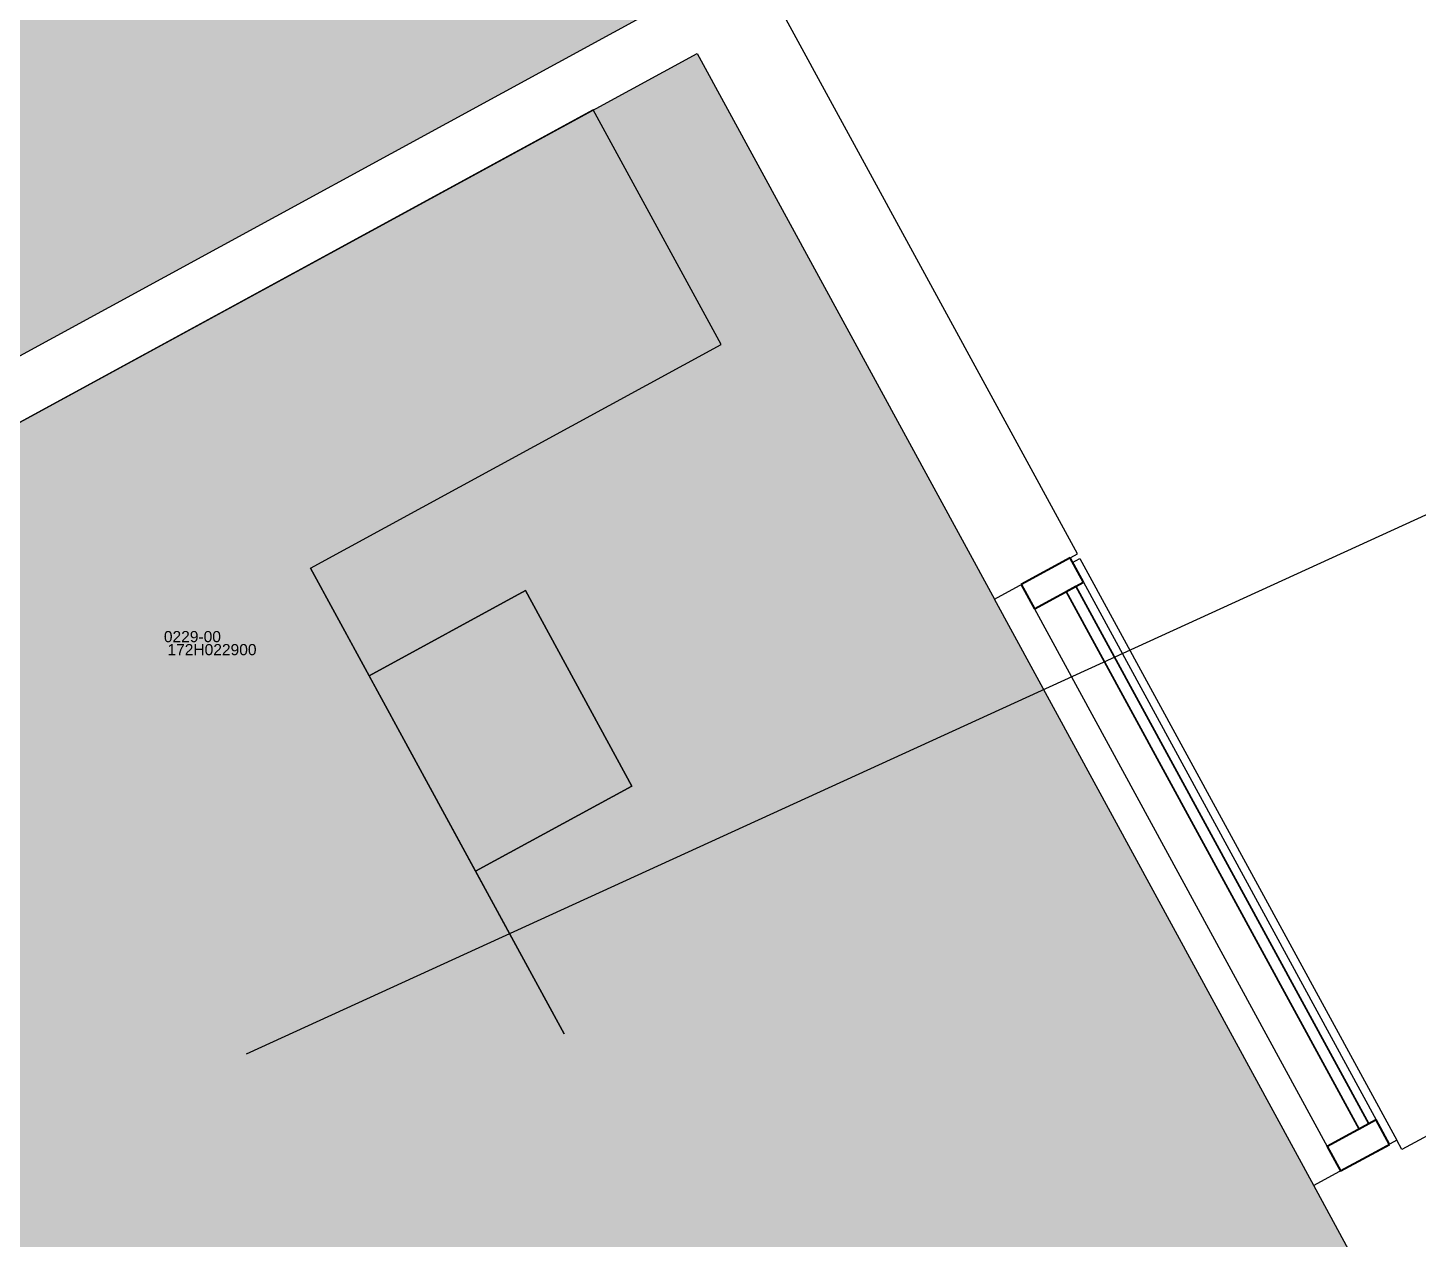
# Model space of a CAD drawing. Header units: inches. Extents: x 69230737 to 69232197, y 27661778 to 27663538.
# Drawn here: x 69231571.5 to 69231696.4, y 27662740.6 to 27662849.4 of the extents above; entities that cross this region are included whole.
import ezdxf
from ezdxf.enums import TextEntityAlignment as Align

# ---------------------------------------------------------------- set-up
doc = ezdxf.new("R2010")
doc.units = ezdxf.units.IN
doc.header["$LTSCALE"] = 100
doc.header["$MEASUREMENT"] = 0
for name, color, linetype in [('A-GLAZ', 1, 'CONTINUOUS'), ('A-IDEN-RNUM', 7, 'CONTINUOUS'), ('A-IDEN-SNUM', 4, 'CONTINUOUS'), ('A-IDEN-VNUM', 4, 'CONTINUOUS'), ('A-WALL', 5, 'CONTINUOUS'), ('I-FURN', 2, 'CONTINUOUS'), ('Rooms-Category-Color', 7, 'CONTINUOUS'), ('Rooms-College-Color', 7, 'CONTINUOUS'), ('Rooms-Department-Color', 7, 'CONTINUOUS'), ('Rooms-Division-Color', 7, 'CONTINUOUS')]:
    doc.layers.add(name, color=color, linetype=linetype)
doc.styles.add('CP_ROOMSNUMBER', font='arial.ttf', dxfattribs={"height": 1})

# ---------------------------------------------------------------- blocks, each defined once
blk = doc.blocks.new('System Panel - Glazed-5427852-Dependent - LEVEL 2A')
at = {"layer": 'A-GLAZ', "lineweight": 35}
for p, q in [((27.5, -0.75), (-27.5, -0.75)), ((-27.5, -0.75), (-27.5, -1.75)), ((27.5, -1.75), (27.5, -0.75)), ((-27.5, -1.75), (27.5, -1.75))]:
    blk.add_line(p, q, dxfattribs=at)
blk = doc.blocks.new('Rectangular Mullion - Rectangular Mullion 1-1617372-Dependent - LEVEL 2A')
at = {"layer": 'A-GLAZ', "lineweight": 40}
for p, q in [((0, 2.5), (-2.5, 2.5)), ((-2.5, 2.5), (-2.5, -2.5)), ((0, -2.5), (0, 2.5)), ((-2.5, -2.5), (0, -2.5))]:
    blk.add_line(p, q, dxfattribs=at)
blk = doc.blocks.new('Rectangular Mullion - Rectangular Mullion 1-1712899-Dependent - LEVEL 2A')
at = {"layer": 'A-GLAZ', "lineweight": 40}
for p, q in [((-2.5, 2.5), (0, 2.5)), ((-2.5, -2.5), (-2.5, 2.5)), ((0, 2.5), (0, -2.5)), ((0, -2.5), (-2.5, -2.5))]:
    blk.add_line(p, q, dxfattribs=at)
blk = doc.blocks.new('Rectangular Mullion - Rectangular Mullion 1-5427851-Dependent - LEVEL 2A')
at = {"layer": 'A-GLAZ'}
for p, q in [((780.92, 2000.31), (835.92, 2000.31)), ((780.92, 1995.31), (835.92, 1995.31))]:
    blk.add_line(p, q, dxfattribs=at)
blk = doc.blocks.new('Furniture-Workstation L - Free Standing-V4-Dependent - LEVEL 2A')
at = {"layer": 'I-FURN'}
for p, q in [((42, 28.8125), (42, -43)), ((42, 28.8125), (42, -1)), ((42, -43), (42, 28.8125)), ((18, -1), (-29.625, -1)), ((-29.625, -1), (-13, -1)), ((-13, -17), (-13, -1)), ((-13, -1), (7, -1)), ((-13, -17), (-13, -1)), ((-13, -1), (7, -1)), ((-13, -1), (-13, -17)), ((7, -1), (7, -17)), ((7, -1), (7, -17)), ((7, -17), (7, -1)), ((7, -1), (18, -1)), ((18, -1), (18, -43)), ((18, -1), (18, -43)), ((7, -17), (-13, -17)), ((7, -17), (-13, -17)), ((-13, -17), (7, -17)), ((18, -43), (42, -43))]:
    blk.add_line(p, q, dxfattribs=at)
blk = doc.blocks.new('Furniture-Workstation L - 3D - Furniture-Workstation L - 3D-4668139-Dependent - LEVEL 2B')
at = {"layer": 'I-FURN'}
for p, q in [((48.24, 16.61), (-23.76, 16.61)), ((-23.76, 16.61), (-23.76, -13.39)), ((48.24, -11.91), (48.24, 16.61)), ((-23.76, -13.39), (24.24, -13.39)), ((24.24, -13.39), (24.24, -55.39)), ((48.24, -55.39), (48.24, -14.41)), ((24.24, -55.39), (48.24, -55.39))]:
    blk.add_line(p, q, dxfattribs=at)

msp = doc.modelspace()

# ---------------------------------------------------------------- hatches: boundary and pattern name
at = {"layer": 'Rooms-Category-Color', "true_color": 0xfa9ba3}
for points in [[(69231629.12, 27662851.75), (69231577.95, 27662945.72), (69231499.09, 27662902.77), (69231517.41, 27662869.12), (69231511.92, 27662866.14), (69231530.63, 27662831.78), (69231536.12, 27662834.76), (69231550.26, 27662808.8)], [(69231689.5, 27662740.88), (69231631.63, 27662847.14), (69231549.59, 27662802.46), (69231498.98, 27662774.9), (69231559, 27662664.68), (69231691.66, 27662736.92)]]:
    msp.add_hatch(color=241, dxfattribs=at).paths.add_polyline_path(points)
at = {"layer": 'Rooms-College-Color', "true_color": 0x80bc67}
for points in [[(69231629.12, 27662851.75), (69231577.95, 27662945.72), (69231499.09, 27662902.77), (69231517.41, 27662869.12), (69231511.92, 27662866.14), (69231530.63, 27662831.78), (69231536.12, 27662834.76), (69231550.26, 27662808.8)], [(69231689.5, 27662740.88), (69231631.63, 27662847.14), (69231549.59, 27662802.46), (69231498.98, 27662774.9), (69231559, 27662664.68), (69231691.66, 27662736.92)]]:
    msp.add_hatch(color=83, dxfattribs=at).paths.add_polyline_path(points)
at = {"layer": 'Rooms-Department-Color', "true_color": 0x003fff}
for points in [[(69231629.12, 27662851.75), (69231577.95, 27662945.72), (69231499.09, 27662902.77), (69231517.41, 27662869.12), (69231511.92, 27662866.14), (69231530.63, 27662831.78), (69231536.12, 27662834.76), (69231550.26, 27662808.8)], [(69231689.5, 27662740.88), (69231631.63, 27662847.14), (69231549.59, 27662802.46), (69231498.98, 27662774.9), (69231559, 27662664.68), (69231691.66, 27662736.92)]]:
    msp.add_hatch(color=160, dxfattribs=at).paths.add_polyline_path(points)
at = {"layer": 'Rooms-Division-Color', "true_color": 0x003fff}
for points in [[(69231629.12, 27662851.75), (69231577.95, 27662945.72), (69231499.09, 27662902.77), (69231517.41, 27662869.12), (69231511.92, 27662866.14), (69231530.63, 27662831.78), (69231536.12, 27662834.76), (69231550.26, 27662808.8)], [(69231689.5, 27662740.88), (69231631.63, 27662847.14), (69231549.59, 27662802.46), (69231498.98, 27662774.9), (69231559, 27662664.68), (69231691.66, 27662736.92)]]:
    msp.add_hatch(color=160, dxfattribs=at).paths.add_polyline_path(points)

# ---------------------------------------------------------------- linework, layer by layer
at = {"layer": 'A-IDEN-VNUM'}
msp.add_lwpolyline([(69231705.06, 27662809.32), (69231591.13, 27662757.25)], dxfattribs=at)
at = {"layer": 'A-WALL', "lineweight": -3}
for p, q in [((69231665.79, 27662802.19), (69231628.18, 27662871.25)), ((69231629.12, 27662851.75), (69231550.26, 27662808.8)), ((69231498.98, 27662774.9), (69231631.63, 27662847.14)), ((69231631.63, 27662847.14), (69231658.33, 27662798.12)), ((69231658.33, 27662798.12), (69231665.79, 27662802.19)), ((69231665.36, 27662801.42), (69231666.02, 27662801.78)), ((69231666.02, 27662801.78), (69231694.49, 27662749.5)), ((69231687.02, 27662745.43), (69231658.33, 27662798.12)), ((69231744.12, 27662775.46), (69231694.94, 27662748.67)), ((69231744.12, 27662775.46), (69231694.94, 27662748.67)), ((69231694.49, 27662749.5), (69231687.02, 27662745.43)), ((69231694.94, 27662748.67), (69231694.49, 27662749.5)), ((69231695.12, 27662730.56), (69231687.02, 27662745.43))]:
    msp.add_line(p, q, dxfattribs=at)

# ---------------------------------------------------------------- block references
at = {"layer": 'A-GLAZ', "lineweight": -3, "extrusion": (0, 0, -1), "rotation": 61.42764438072195}
msp.add_blockref('Rectangular Mullion - Rectangular Mullion 1-1712899-Dependent - LEVEL 2A', (-69231662.94, 27662800.63), dxfattribs=at)
at = {"layer": 'A-GLAZ', "lineweight": -3}
for name, p, rotation in [('Rectangular Mullion - Rectangular Mullion 1-5427851-Dependent - LEVEL 2A', (69229536.14, 27662528.77), 298.572355619278), ('System Panel - Glazed-5427852-Dependent - LEVEL 2A', (69231677.28, 27662774.29), 118.572355619278), ('Rectangular Mullion - Rectangular Mullion 1-1617372-Dependent - LEVEL 2A', (69231691.63, 27662747.94), 298.572355619278)]:
    msp.add_blockref(name, p, dxfattribs=dict(at, rotation=rotation))
at = {"layer": 'I-FURN', "lineweight": -3}
for name, p, rotation in [('Furniture-Workstation L - Free Standing-V4-Dependent - LEVEL 2A', (69231604.63, 27662784.61), 118.572355619278), ('Furniture-Workstation L - 3D - Furniture-Workstation L - 3D-4668139-Dependent - LEVEL 2B', (69231713.43, 27662717.77), 28.57235561927805)]:
    msp.add_blockref(name, p, dxfattribs=dict(at, rotation=rotation))

# ---------------------------------------------------------------- texts
at = {"layer": 'A-IDEN-RNUM', "lineweight": -3, "style": 'CP_ROOMSNUMBER'}
msp.add_text('0229-00', height=1, dxfattribs=at).set_placement((69231586.29, 27662794.75), align=Align.MIDDLE_CENTER)
at = {"layer": 'A-IDEN-SNUM', "lineweight": -3, "style": 'CP_ROOMSNUMBER'}
msp.add_text('172H022900', height=1, dxfattribs=at).set_placement((69231588.05, 27662793.58), align=Align.MIDDLE_CENTER)

doc.saveas('drawing.dxf')
